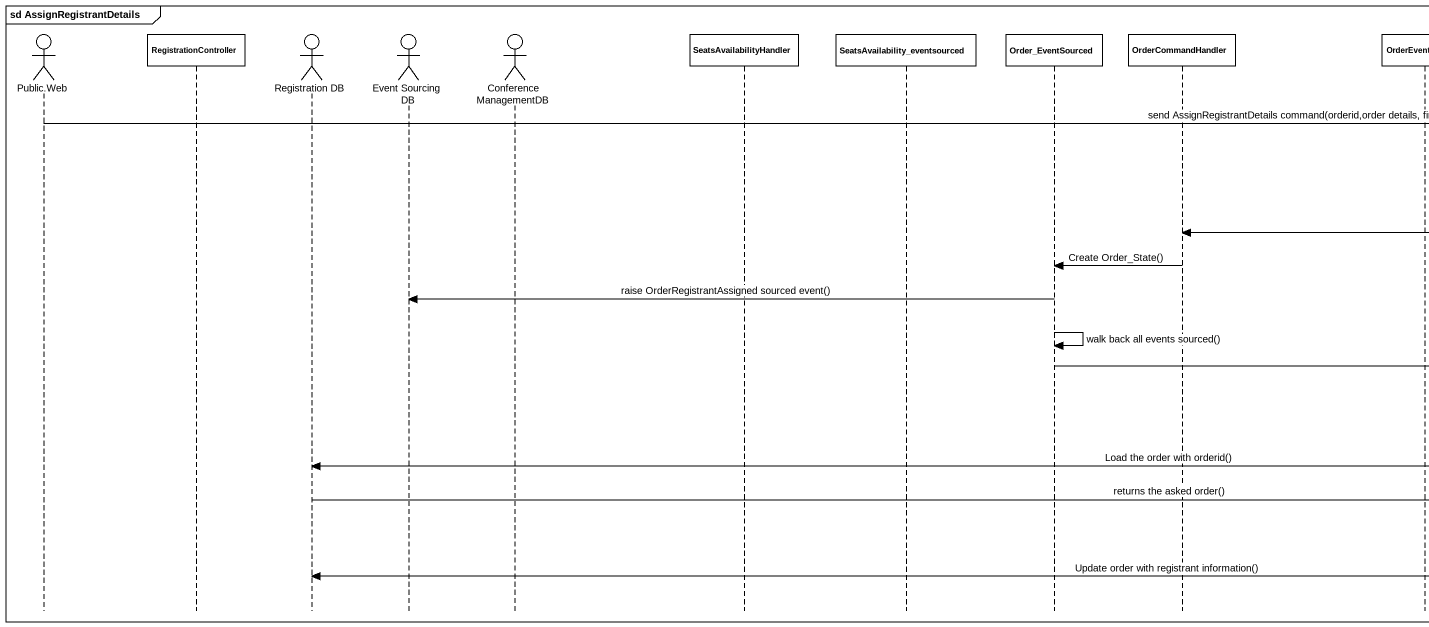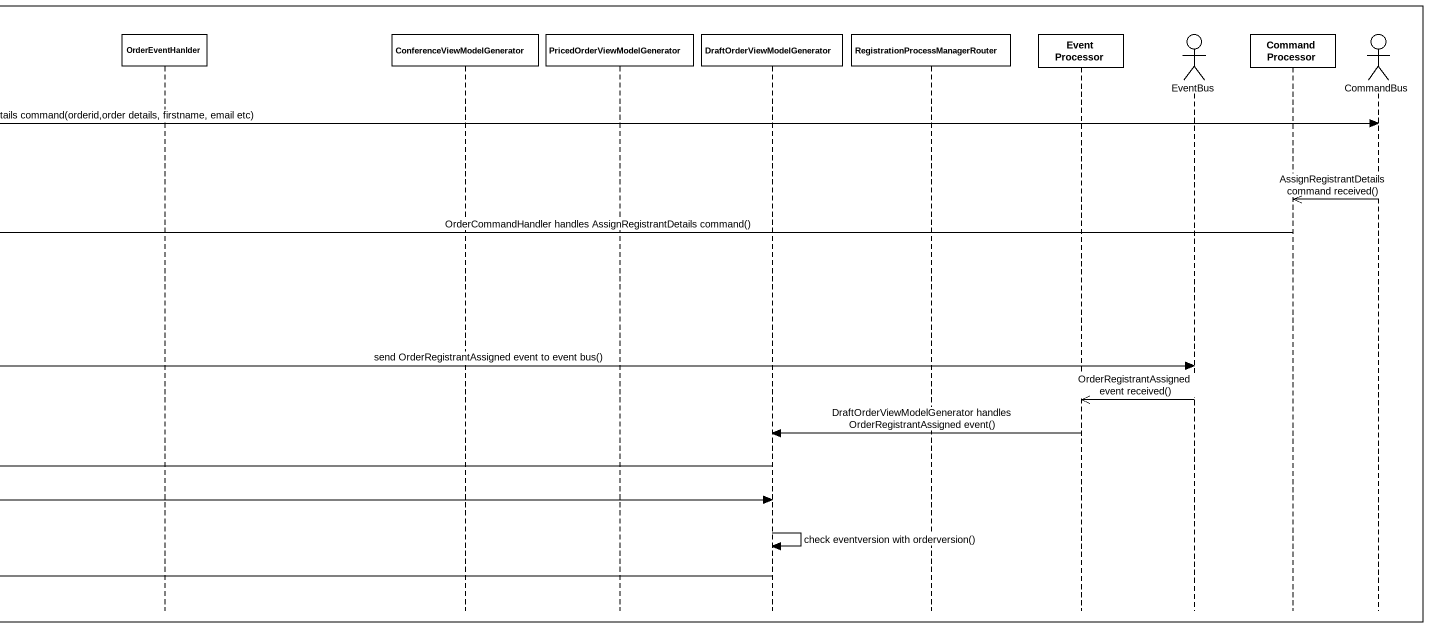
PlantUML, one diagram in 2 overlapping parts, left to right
@startuml
mainframe sd AssignRegistrantDetails
hide footbox
actor "Public.Web" as Public_Web
participant RegistrationController
actor "Registration DB" as Registration_DB
actor "Event Sourcing DB" as Event_Sourcing_DB
actor ConferenceManagementDB
participant SeatsAvailabilityHandler
participant "SeatsAvailability_eventsourced" as SeatsAvailability
participant Order_EventSourced
participant OrderCommandHandler
participant OrderEventHanlder
participant ConferenceViewModelGenerator
participant "PricedOrderViewModelGenerator" as PricedOrderViewModelGenerato
participant DraftOrderViewModelGenerator
participant "RegistrationProcessManagerRouter" as RegistrationProcessManagerRo
participant "Event Processor" as Event_Processor
actor EventBus
participant "Command Processor" as Command_Processor
actor CommandBus

Public_Web -> CommandBus : send AssignRegistrantDetails command(orderid,order details, firstname, email etc)
CommandBus ->> Command_Processor : AssignRegistrantDetails command received()
Command_Processor -> OrderCommandHandler : OrderCommandHandler handles AssignRegistrantDetails command()
OrderCommandHandler -> Order_EventSourced : Create Order_State()
Order_EventSourced -> Event_Sourcing_DB : raise OrderRegistrantAssigned sourced event()
Order_EventSourced -> Order_EventSourced : walk back all events sourced()
Order_EventSourced -> EventBus : send OrderRegistrantAssigned event to event bus()
EventBus ->> Event_Processor : OrderRegistrantAssigned event received()
Event_Processor -> DraftOrderViewModelGenerator : DraftOrderViewModelGenerator handles OrderRegistrantAssigned event()
DraftOrderViewModelGenerator -> Registration_DB : Load the order with orderid()
Registration_DB -> DraftOrderViewModelGenerator : returns the asked order()
DraftOrderViewModelGenerator -> DraftOrderViewModelGenerator : check eventversion with orderversion()
DraftOrderViewModelGenerator -> Registration_DB : Update order with registrant information()
@enduml
